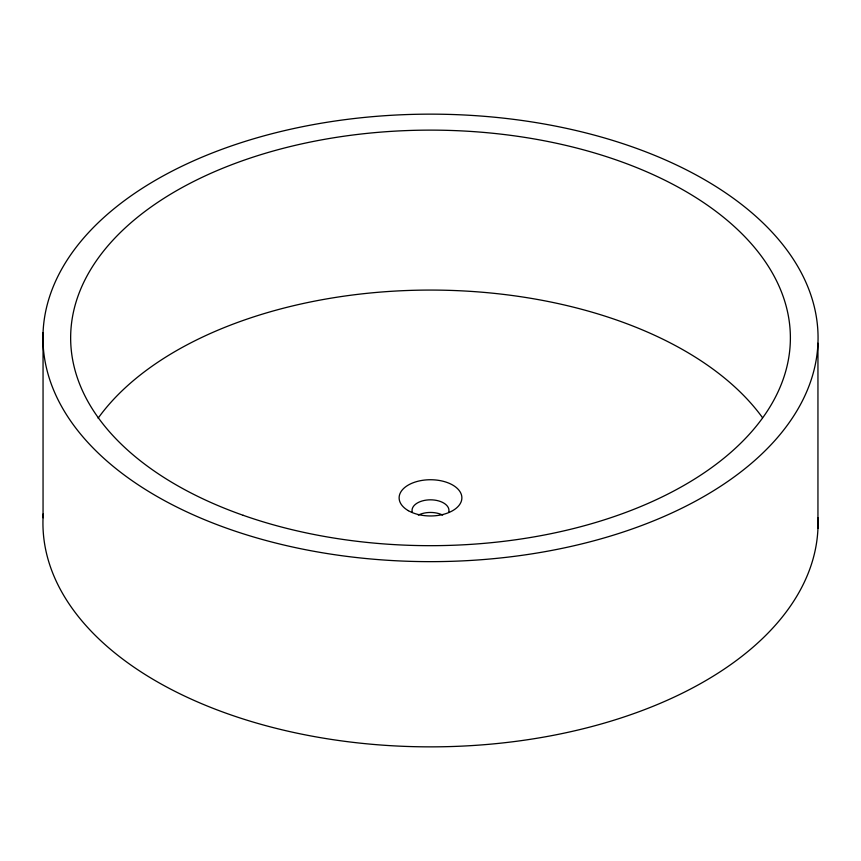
<?xml version="1.0" encoding="UTF-8"?>
<svg xmlns="http://www.w3.org/2000/svg" width="861" height="861" viewBox="0 0 861 861"><rect width="100%" height="100%" fill="white"/><g stroke="black" fill="none" stroke-linecap="round" stroke-linejoin="round"><path stroke-width="1.29" d="M817.95 343.227A387.558 223.752 0 0 1 228.789 528.955A387.558 223.752 0 0 1 244.761 141.516A387.558 223.752 0 0 1 817.95 343.227L817.95 528.428M43.05 332.572L43.05 517.773M817.95 517.773A387.558 223.752 0 0 1 427.045 746.853A387.558 223.752 0 0 1 43.276 513.791M418.328 515.093A18.458 10.655 0 0 1 442.672 515.093M98.111 418.198A359.876 207.781 0 0 1 429.994 290.071A359.876 207.781 0 0 1 762.502 417.66M412.322 512.327A18.458 10.655 0 0 1 430.5 499.821A18.458 10.655 0 0 1 448.678 512.327M243.189 515.308A359.876 207.781 0 0 0 790.28 342.839A359.876 207.781 0 0 0 258.031 155.54A359.876 207.781 0 0 0 243.189 515.308M408.318 510.659A31.373 18.113 0 0 0 460.807 502.533A31.373 18.113 0 0 0 422.385 480.352A31.373 18.113 0 0 0 408.318 510.659"/></g></svg>
